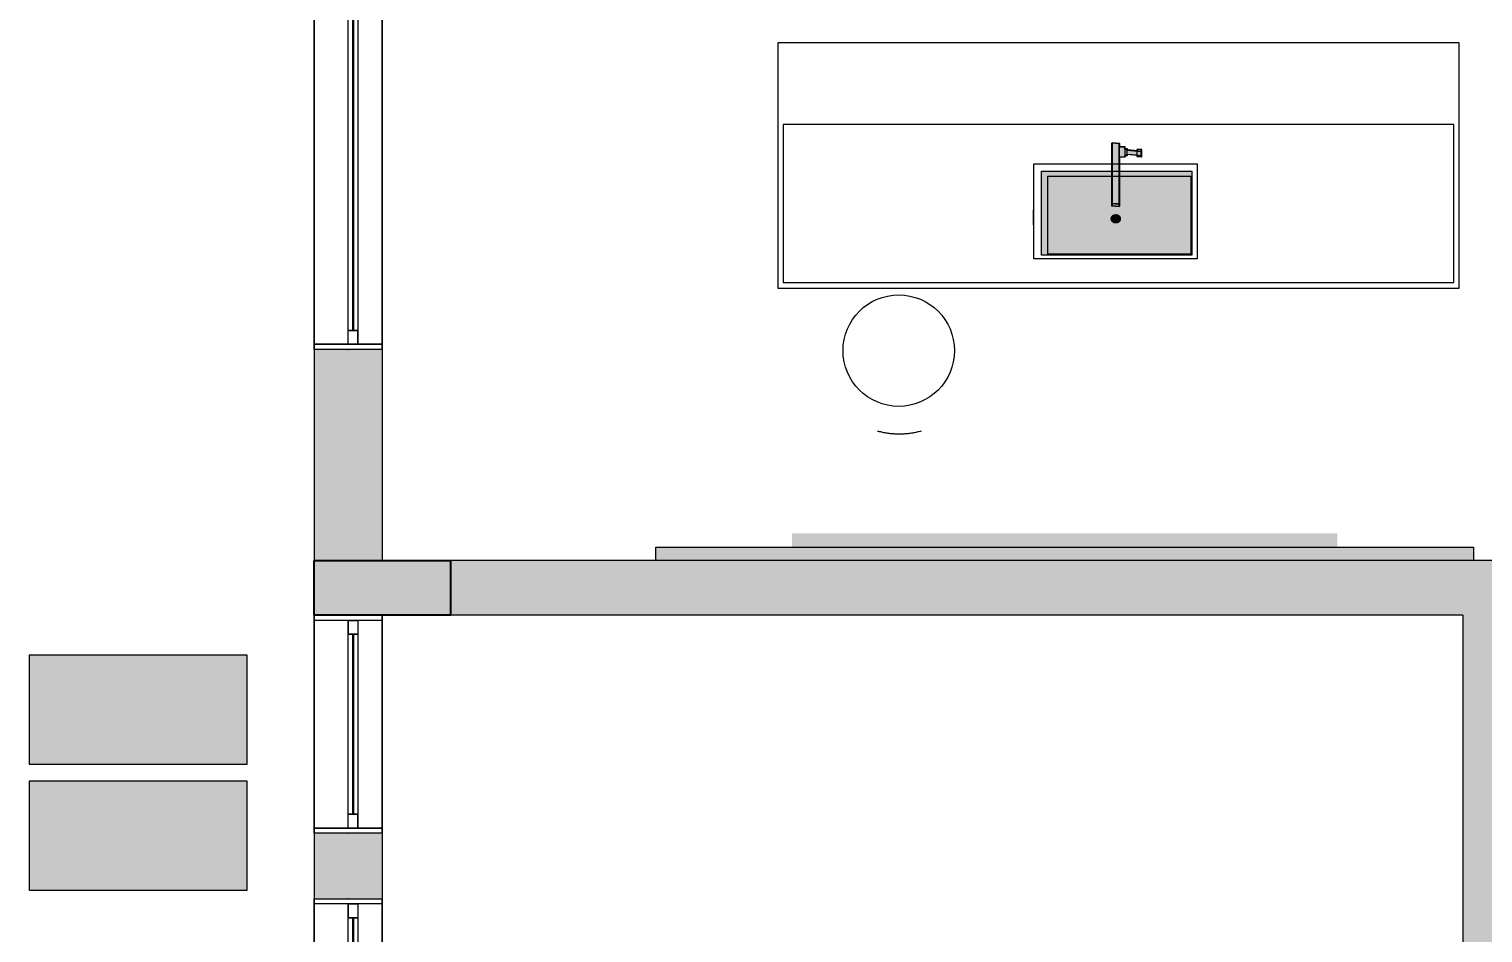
# Model space of a CAD drawing. Header units: metres. Extents: x 512 to 829, y -209 to 245.
# Drawn here: x 724.4 to 729.73, y -82.89 to -79.57 of the extents above; entities that cross this region are included whole.
import ezdxf

# ---------------------------------------------------------------- set-up
doc = ezdxf.new("R2010")
doc.units = ezdxf.units.M
doc.header["$LTSCALE"] = 0.508
doc.set_wipeout_variables(frame=1)
doc.header["$PDSIZE"] = -2
for name, color, linetype, lineweight in [('AMB-NOVOS', 10, 'Continuous', 15), ('COVID-TAPETE SANITIZANTE', 20, 'Continuous', 5), ('Dimension', 7, 'Continuous', 5), ('Dimensões', 7, 'Continuous', 5), ('None', 7, 'Continuous', 5), ('NãoImprimir', 7, 'Continuous', 5), ('Peitoris', 2, 'Continuous', 5), ('Telhado-Princ', 7, 'Continuous', 5)]:
    doc.layers.add(name, color=color, linetype=linetype, lineweight=lineweight)

# ---------------------------------------------------------------- blocks, each defined once
blk = doc.blocks.new('Grupo-1728')
at = {"color": 7, "linetype": 'Continuous', "lineweight": 5}
for points in [[(-1.3, 0.125), (-1.28095, 0.125), (-1.28095, -0.125), (-1.3, -0.125)], [(1.28095, 0.125), (1.3, 0.125), (1.3, -0.125), (1.28095, -0.125)]]:
    blk.add_wipeout(points, dxfattribs=at).dxf.layer = 'None'
at = {"layer": 'None', "color": 7, "linetype": 'Continuous', "lineweight": 5}
for points in [[(-1.3, 0.125), (-1.28095, 0.125), (-1.28095, -0.125), (-1.3, -0.125)], [(1.28095, 0.125), (1.3, 0.125), (1.3, -0.125), (1.28095, -0.125)]]:
    blk.add_lwpolyline(points, close=True, dxfattribs=at)
blk = doc.blocks.new('Grupo-1729')
at = {"layer": 'None', "color": 7}
blk.add_blockref('Grupo-1728', (0, 0), dxfattribs=at)
at = {"layer": 'None', "color": 7, "linetype": 'Continuous', "lineweight": 5}
for p, q in [((-1.3, 0.125), (-1.28095, 0.125)), ((-1.28095, 0.125), (-1.28095, -0.125)), ((1.3, 0.125), (1.28095, 0.125)), ((1.28095, 0.125), (1.28095, -0.125)), ((-1.3, -0.125), (-1.28095, -0.125)), ((1.3, -0.125), (1.28095, -0.125))]:
    blk.add_line(p, q, dxfattribs=at)
blk = doc.blocks.new('Grupo-1730')
at = {"layer": 'None', "color": 7, "linetype": 'Continuous', "lineweight": 5}
for p, q in [((-1.28095, 0.034925), (-1.28095, 0)), ((1.28095, 0.034925), (1.28095, 0))]:
    blk.add_line(p, q, dxfattribs=at)
blk = doc.blocks.new('Grupo-1731')
at = {"color": 7, "linetype": 'Continuous', "lineweight": 5}
for points in [[(-1.28095, 0.034925), (-1.23015, 0.034925), (-1.23015, 0), (-1.28095, 0)], [(1.23015, 0.034925), (1.28095, 0.034925), (1.28095, 0), (1.23015, 0)]]:
    blk.add_wipeout(points, dxfattribs=at).dxf.layer = 'None'
at = {"layer": 'None', "color": 7, "linetype": 'Continuous', "lineweight": 5}
for points in [[(-1.28095, 0.034925), (-1.23015, 0.034925), (-1.23015, 0), (-1.28095, 0)], [(1.23015, 0.034925), (1.28095, 0.034925), (1.28095, 0), (1.23015, 0)]]:
    blk.add_lwpolyline(points, close=True, dxfattribs=at)
blk = doc.blocks.new('Grupo-1732')
at = {"layer": 'None', "color": 7}
blk.add_blockref('Grupo-1730', (0, 0), dxfattribs=at)
at = {"color": 7, "linetype": 'Continuous', "lineweight": 5}
blk.add_wipeout([(-1.23015, 0.034925), (1.23015, 0.034925), (1.23015, 0), (-1.23015, 0)], dxfattribs=at).dxf.layer = 'None'
at = {"layer": 'None', "color": 7, "linetype": 'Continuous', "lineweight": 5}
blk.add_lwpolyline([(-1.23015, 0.034925), (1.23015, 0.034925), (1.23015, 0), (-1.23015, 0)], close=True, dxfattribs=at)
at = {"layer": 'None', "color": 7}
blk.add_blockref('Grupo-1731', (0, 0), dxfattribs=at)
at = {"layer": 'None', "color": 7, "linetype": 'Continuous', "lineweight": 5}
for p, q in [((-1.28095, 0.034925), (-1.23015, 0.034925)), ((-1.28095, 0), (-1.23015, 0)), ((-1.23015, 0.034925), (-1.23015, 0)), ((1.28095, 0.034925), (1.23015, 0.034925)), ((1.23015, 0.034925), (1.23015, 0)), ((1.28095, 0), (1.23015, 0))]:
    blk.add_line(p, q, dxfattribs=at)
blk = doc.blocks.new('Grupo-1733')
at = {"color": 7, "linetype": 'Continuous', "lineweight": 9}
blk.add_wipeout([(-1.2302, 0.0181), (1.2302, 0.0181), (1.2302, 0.0168), (-1.2302, 0.0168)], dxfattribs=at).dxf.layer = 'None'
blk = doc.blocks.new('Grupo-1734')
at = {"layer": 'None', "color": 7}
blk.add_blockref('Grupo-1733', (0, 0), dxfattribs=at)
at = {"layer": 'None', "color": 7, "linetype": 'Continuous', "lineweight": 25}
for p, q in [((-1.2302, 0.0181), (1.2302, 0.0181)), ((-1.2302, 0.0168), (1.2302, 0.0168))]:
    blk.add_line(p, q, dxfattribs=at)
blk = doc.blocks.new('Grupo-1735')
at = {"layer": 'None', "color": 7, "linetype": 'Continuous', "lineweight": 20}
for p, q in [((1.3, 0.125), (-1.3, 0.125)), ((1.3, -0.125), (-1.3, -0.125))]:
    blk.add_line(p, q, dxfattribs=at)
blk = doc.blocks.new('Window (2D)-155')
at = {"color": 7, "linetype": 'Continuous', "lineweight": 5}
blk.add_wipeout([(-1.3, 0.125), (1.3, 0.125), (1.3, -0.125), (-1.3, -0.125)], dxfattribs=at).dxf.layer = 'None'
at = {"layer": 'None', "color": 7}
blk.add_blockref('Grupo-1729', (0, 0), dxfattribs=at)
at = {"layer": 'None', "color": 7, "linetype": 'Continuous', "lineweight": 5}
for p, q in [((-1.3, 0.125), (1.3, 0.125)), ((-1.3, -0.125), (1.3, -0.125))]:
    blk.add_line(p, q, dxfattribs=at)
at = {"layer": 'NãoImprimir', "linetype": 'Continuous'}
for p in [(-1.3, 0), (1.3, 0)]:
    blk.add_point(p, dxfattribs=at)
at = {"layer": 'Peitoris'}
blk.add_blockref('Grupo-1732', (0, 0), dxfattribs=at)
blk.add_blockref('Grupo-1734', (0, 0), dxfattribs=at)
at = {"layer": 'Telhado-Princ'}
blk.add_blockref('Grupo-1735', (0, 0), dxfattribs=at)
blk = doc.blocks.new('Grupo-1744')
at = {"color": 7, "linetype": 'Continuous', "lineweight": 5}
for points in [[(-0.4, 0.125), (-0.38095, 0.125), (-0.38095, -0.125), (-0.4, -0.125)], [(0.38095, 0.125), (0.4, 0.125), (0.4, -0.125), (0.38095, -0.125)]]:
    blk.add_wipeout(points, dxfattribs=at).dxf.layer = 'None'
at = {"layer": 'None', "color": 7, "linetype": 'Continuous', "lineweight": 5}
for points in [[(-0.4, 0.125), (-0.38095, 0.125), (-0.38095, -0.125), (-0.4, -0.125)], [(0.38095, 0.125), (0.4, 0.125), (0.4, -0.125), (0.38095, -0.125)]]:
    blk.add_lwpolyline(points, close=True, dxfattribs=at)
blk = doc.blocks.new('Grupo-1745')
at = {"layer": 'None', "color": 7}
blk.add_blockref('Grupo-1744', (0, 0), dxfattribs=at)
at = {"layer": 'None', "color": 7, "linetype": 'Continuous', "lineweight": 5}
for p, q in [((-0.4, 0.125), (-0.38095, 0.125)), ((-0.38095, 0.125), (-0.38095, -0.125)), ((0.4, 0.125), (0.38095, 0.125)), ((0.38095, 0.125), (0.38095, -0.125)), ((-0.4, -0.125), (-0.38095, -0.125)), ((0.4, -0.125), (0.38095, -0.125))]:
    blk.add_line(p, q, dxfattribs=at)
blk = doc.blocks.new('Grupo-1746')
at = {"layer": 'None', "color": 7, "linetype": 'Continuous', "lineweight": 5}
for p, q in [((-0.38095, 0.034925), (-0.38095, 0)), ((0.38095, 0.034925), (0.38095, 0))]:
    blk.add_line(p, q, dxfattribs=at)
blk = doc.blocks.new('Grupo-1747')
at = {"color": 7, "linetype": 'Continuous', "lineweight": 5}
for points in [[(-0.38095, 0.034925), (-0.33015, 0.034925), (-0.33015, 0), (-0.38095, 0)], [(0.33015, 0.034925), (0.38095, 0.034925), (0.38095, 0), (0.33015, 0)]]:
    blk.add_wipeout(points, dxfattribs=at).dxf.layer = 'None'
at = {"layer": 'None', "color": 7, "linetype": 'Continuous', "lineweight": 5}
for points in [[(-0.38095, 0.034925), (-0.33015, 0.034925), (-0.33015, 0), (-0.38095, 0)], [(0.33015, 0.034925), (0.38095, 0.034925), (0.38095, 0), (0.33015, 0)]]:
    blk.add_lwpolyline(points, close=True, dxfattribs=at)
blk = doc.blocks.new('Grupo-1748')
at = {"layer": 'None', "color": 7}
blk.add_blockref('Grupo-1746', (0, 0), dxfattribs=at)
at = {"color": 7, "linetype": 'Continuous', "lineweight": 5}
blk.add_wipeout([(-0.33015, 0.034925), (0.33015, 0.034925), (0.33015, 0), (-0.33015, 0)], dxfattribs=at).dxf.layer = 'None'
at = {"layer": 'None', "color": 7, "linetype": 'Continuous', "lineweight": 5}
blk.add_lwpolyline([(-0.33015, 0.034925), (0.33015, 0.034925), (0.33015, 0), (-0.33015, 0)], close=True, dxfattribs=at)
at = {"layer": 'None', "color": 7}
blk.add_blockref('Grupo-1747', (0, 0), dxfattribs=at)
at = {"layer": 'None', "color": 7, "linetype": 'Continuous', "lineweight": 5}
for p, q in [((-0.38095, 0.034925), (-0.33015, 0.034925)), ((-0.38095, 0), (-0.33015, 0)), ((-0.33015, 0.034925), (-0.33015, 0)), ((0.38095, 0.034925), (0.33015, 0.034925)), ((0.33015, 0.034925), (0.33015, 0)), ((0.38095, 0), (0.33015, 0))]:
    blk.add_line(p, q, dxfattribs=at)
blk = doc.blocks.new('Grupo-1749')
at = {"color": 7, "linetype": 'Continuous', "lineweight": 9}
blk.add_wipeout([(-0.3301, 0.0181), (0.3301, 0.0181), (0.3301, 0.0168), (-0.3301, 0.0168)], dxfattribs=at).dxf.layer = 'None'
blk = doc.blocks.new('Grupo-1750')
at = {"layer": 'None', "color": 7}
blk.add_blockref('Grupo-1749', (0, 0), dxfattribs=at)
at = {"layer": 'None', "color": 7, "linetype": 'Continuous', "lineweight": 25}
for p, q in [((-0.3301, 0.0181), (0.3301, 0.0181)), ((-0.3301, 0.0168), (0.3301, 0.0168))]:
    blk.add_line(p, q, dxfattribs=at)
blk = doc.blocks.new('Grupo-1751')
at = {"layer": 'None', "color": 7, "linetype": 'Continuous', "lineweight": 20}
for p, q in [((0.4, 0.125), (-0.4, 0.125)), ((0.4, -0.125), (-0.4, -0.125))]:
    blk.add_line(p, q, dxfattribs=at)
blk = doc.blocks.new('Window (2D)-157')
at = {"color": 7, "linetype": 'Continuous', "lineweight": 5}
blk.add_wipeout([(-0.4, 0.125), (0.4, 0.125), (0.4, -0.125), (-0.4, -0.125)], dxfattribs=at).dxf.layer = 'None'
at = {"layer": 'None', "color": 7}
blk.add_blockref('Grupo-1745', (0, 0), dxfattribs=at)
at = {"layer": 'None', "color": 7, "linetype": 'Continuous', "lineweight": 5}
for p, q in [((-0.4, 0.125), (0.4, 0.125)), ((-0.4, -0.125), (0.4, -0.125))]:
    blk.add_line(p, q, dxfattribs=at)
at = {"layer": 'NãoImprimir', "linetype": 'Continuous'}
for p in [(-0.4, 0), (0.4, 0)]:
    blk.add_point(p, dxfattribs=at)
at = {"layer": 'Peitoris'}
blk.add_blockref('Grupo-1748', (0, 0), dxfattribs=at)
blk.add_blockref('Grupo-1750', (0, 0), dxfattribs=at)
at = {"layer": 'Telhado-Princ'}
blk.add_blockref('Grupo-1751', (0, 0), dxfattribs=at)
blk = doc.blocks.new('Grupo-1768')
at = {"color": 7, "linetype": 'Continuous', "lineweight": 5}
for points in [[(-0.4, 0.125), (-0.38095, 0.125), (-0.38095, -0.125), (-0.4, -0.125)], [(0.38095, 0.125), (0.4, 0.125), (0.4, -0.125), (0.38095, -0.125)]]:
    blk.add_wipeout(points, dxfattribs=at).dxf.layer = 'None'
at = {"layer": 'None', "color": 7, "linetype": 'Continuous', "lineweight": 5}
for points in [[(-0.4, 0.125), (-0.38095, 0.125), (-0.38095, -0.125), (-0.4, -0.125)], [(0.38095, 0.125), (0.4, 0.125), (0.4, -0.125), (0.38095, -0.125)]]:
    blk.add_lwpolyline(points, close=True, dxfattribs=at)
blk = doc.blocks.new('Grupo-1769')
at = {"layer": 'None', "color": 7}
blk.add_blockref('Grupo-1768', (0, 0), dxfattribs=at)
at = {"layer": 'None', "color": 7, "linetype": 'Continuous', "lineweight": 5}
for p, q in [((-0.4, 0.125), (-0.38095, 0.125)), ((-0.38095, 0.125), (-0.38095, -0.125)), ((0.4, 0.125), (0.38095, 0.125)), ((0.38095, 0.125), (0.38095, -0.125)), ((-0.4, -0.125), (-0.38095, -0.125)), ((0.4, -0.125), (0.38095, -0.125))]:
    blk.add_line(p, q, dxfattribs=at)
blk = doc.blocks.new('Grupo-1770')
at = {"layer": 'None', "color": 7, "linetype": 'Continuous', "lineweight": 5}
for p, q in [((-0.38095, 0.034925), (-0.38095, 0)), ((0.38095, 0.034925), (0.38095, 0))]:
    blk.add_line(p, q, dxfattribs=at)
blk = doc.blocks.new('Grupo-1771')
at = {"color": 7, "linetype": 'Continuous', "lineweight": 5}
for points in [[(-0.38095, 0.034925), (-0.33015, 0.034925), (-0.33015, 0), (-0.38095, 0)], [(0.33015, 0.034925), (0.38095, 0.034925), (0.38095, 0), (0.33015, 0)]]:
    blk.add_wipeout(points, dxfattribs=at).dxf.layer = 'None'
at = {"layer": 'None', "color": 7, "linetype": 'Continuous', "lineweight": 5}
for points in [[(-0.38095, 0.034925), (-0.33015, 0.034925), (-0.33015, 0), (-0.38095, 0)], [(0.33015, 0.034925), (0.38095, 0.034925), (0.38095, 0), (0.33015, 0)]]:
    blk.add_lwpolyline(points, close=True, dxfattribs=at)
blk = doc.blocks.new('Grupo-1772')
at = {"layer": 'None', "color": 7}
blk.add_blockref('Grupo-1770', (0, 0), dxfattribs=at)
at = {"color": 7, "linetype": 'Continuous', "lineweight": 5}
blk.add_wipeout([(-0.33015, 0.034925), (0.33015, 0.034925), (0.33015, 0), (-0.33015, 0)], dxfattribs=at).dxf.layer = 'None'
at = {"layer": 'None', "color": 7, "linetype": 'Continuous', "lineweight": 5}
blk.add_lwpolyline([(-0.33015, 0.034925), (0.33015, 0.034925), (0.33015, 0), (-0.33015, 0)], close=True, dxfattribs=at)
at = {"layer": 'None', "color": 7}
blk.add_blockref('Grupo-1771', (0, 0), dxfattribs=at)
at = {"layer": 'None', "color": 7, "linetype": 'Continuous', "lineweight": 5}
for p, q in [((-0.38095, 0.034925), (-0.33015, 0.034925)), ((-0.38095, 0), (-0.33015, 0)), ((-0.33015, 0.034925), (-0.33015, 0)), ((0.38095, 0.034925), (0.33015, 0.034925)), ((0.33015, 0.034925), (0.33015, 0)), ((0.38095, 0), (0.33015, 0))]:
    blk.add_line(p, q, dxfattribs=at)
blk = doc.blocks.new('Grupo-1773')
at = {"color": 7, "linetype": 'Continuous', "lineweight": 9}
blk.add_wipeout([(-0.3301, 0.0181), (0.3301, 0.0181), (0.3301, 0.0168), (-0.3301, 0.0168)], dxfattribs=at).dxf.layer = 'None'
blk = doc.blocks.new('Grupo-1774')
at = {"layer": 'None', "color": 7}
blk.add_blockref('Grupo-1773', (0, 0), dxfattribs=at)
at = {"layer": 'None', "color": 7, "linetype": 'Continuous', "lineweight": 25}
for p, q in [((-0.3301, 0.0181), (0.3301, 0.0181)), ((-0.3301, 0.0168), (0.3301, 0.0168))]:
    blk.add_line(p, q, dxfattribs=at)
blk = doc.blocks.new('Grupo-1775')
at = {"layer": 'None', "color": 7, "linetype": 'Continuous', "lineweight": 20}
for p, q in [((0.4, 0.125), (-0.4, 0.125)), ((0.4, -0.125), (-0.4, -0.125))]:
    blk.add_line(p, q, dxfattribs=at)
blk = doc.blocks.new('Window (2D)-160')
at = {"color": 7, "linetype": 'Continuous', "lineweight": 5}
blk.add_wipeout([(-0.4, 0.125), (0.4, 0.125), (0.4, -0.125), (-0.4, -0.125)], dxfattribs=at).dxf.layer = 'None'
at = {"layer": 'None', "color": 7}
blk.add_blockref('Grupo-1769', (0, 0), dxfattribs=at)
at = {"layer": 'None', "color": 7, "linetype": 'Continuous', "lineweight": 5}
for p, q in [((-0.4, 0.125), (0.4, 0.125)), ((-0.4, -0.125), (0.4, -0.125))]:
    blk.add_line(p, q, dxfattribs=at)
at = {"layer": 'NãoImprimir', "linetype": 'Continuous'}
for p in [(-0.4, 0), (0.4, 0)]:
    blk.add_point(p, dxfattribs=at)
at = {"layer": 'Peitoris'}
blk.add_blockref('Grupo-1772', (0, 0), dxfattribs=at)
blk.add_blockref('Grupo-1774', (0, 0), dxfattribs=at)
at = {"layer": 'Telhado-Princ'}
blk.add_blockref('Grupo-1775', (0, 0), dxfattribs=at)
blk = doc.blocks.new('Grupo-1888')
at = {"layer": 'None', "linetype": 'Continuous', "lineweight": 0}
blk.add_hatch(color=255, dxfattribs=at).paths.add_polyline_path([(7.0663, 17.4973), (7.5663, 17.4973), (7.5663, 17.2973), (7.0663, 17.2973)])
at = {"layer": 'None', "color": 7, "linetype": 'Continuous', "lineweight": 25}
blk.add_lwpolyline([(7.0663, 17.4973), (7.5663, 17.4973), (7.5663, 17.2973), (7.0663, 17.2973)], close=True, dxfattribs=at)
blk = doc.blocks.new('A$C69c9503b')
at = {"layer": 'Dimensões', "lineweight": 0, "true_color": 0xcd6928}
h = blk.add_hatch(color=32, dxfattribs=at)
h.dxf.hatch_style = 1
h.paths.add_polyline_path([(0, 0), (0.4, 0), (0.4, 0.8), (0, 0.8)])
h = blk.add_hatch(color=32, dxfattribs=at)
h.dxf.hatch_style = 1
h.paths.add_polyline_path([(0.4622, 0), (0.8622, 0), (0.8622, 0.8), (0.4622, 0.8)])
at = {"layer": 'Dimensões', "color": 1, "lineweight": 0}
for points in [[(0, 0), (0.4, 0), (0.4, 0.8), (0, 0.8)], [(0.4622, 0), (0.8622, 0), (0.8622, 0.8), (0.4622, 0.8)]]:
    blk.add_lwpolyline(points, close=True, dxfattribs=at)

msp = doc.modelspace()

# ---------------------------------------------------------------- hatches: boundary and pattern name
at = {"layer": 'None', "linetype": 'Continuous', "lineweight": 0}
for color, points in [(254, [(728.3991, -80.0426), (728.4194, -80.0444), (728.4194, -80.0381), (728.4273, -80.0388), (728.4273, -80.0337), (728.4644, -80.0368), (728.4644, -80.042), (728.4803, -80.0434), (728.4803, -80.0169), (728.4644, -80.0155), (728.4644, -80.0214), (728.4273, -80.0182), (728.4273, -80.015), (728.4193, -80.0143), (728.4193, -80.0075), (728.3991, -80.0057), (728.3992, -79.9948), (728.3713, -79.9923), (728.3713, -80.2227), (728.3992, -80.2252)]), (254, [(728.3992, -80.2252), (728.3992, -79.9948), (728.3713, -79.9923), (728.3713, -80.2227)]), (49, [(728.4011, -80.0416), (728.4213, -80.0434), (728.4213, -80.0372), (728.4293, -80.0379), (728.4292, -80.0328), (728.4663, -80.0359), (728.4663, -80.041), (728.4822, -80.0424), (728.4822, -80.0159), (728.4663, -80.0145), (728.4663, -80.0205), (728.4292, -80.0172), (728.4292, -80.0141), (728.4213, -80.0133), (728.4212, -80.0065), (728.401, -80.0047), (728.4011, -79.9939), (728.3733, -79.9914), (728.3732, -80.2217), (728.4011, -80.2242)]), (49, [(728.3991, -80.0057), (728.3991, -80.0426), (728.3999, -80.0426), (728.3999, -80.0058)]), (8, [(728.6657, -80.4035), (728.1146, -80.4035), (728.1146, -80.0952), (728.6657, -80.0952)]), (8, [(728.3671, -80.2703), (728.3671, -80.2704), (728.3671, -80.2706), (728.3671, -80.2707), (728.3671, -80.2709), (728.3671, -80.271), (728.3671, -80.2712), (728.3671, -80.2713), (728.3671, -80.2714), (728.3671, -80.2716), (728.3671, -80.2717), (728.3672, -80.2719), (728.3672, -80.272), (728.3672, -80.2721), (728.3672, -80.2723), (728.3672, -80.2724), (728.3672, -80.2726), (728.3673, -80.2727), (728.3673, -80.2728), (728.3673, -80.273), (728.3673, -80.2731), (728.3674, -80.2732), (728.3674, -80.2734), (728.3674, -80.2735), (728.3674, -80.2737), (728.3675, -80.2738), (728.3675, -80.2739), (728.3675, -80.2741), (728.3676, -80.2742), (728.3676, -80.2743), (728.3677, -80.2745), (728.3677, -80.2746), (728.3677, -80.2747), (728.3678, -80.2749), (728.3678, -80.275), (728.3679, -80.2751), (728.3679, -80.2753), (728.368, -80.2754), (728.368, -80.2755), (728.3681, -80.2757), (728.3681, -80.2758), (728.3682, -80.2759), (728.3682, -80.2761), (728.3683, -80.2762), (728.3683, -80.2763), (728.3684, -80.2765), (728.3684, -80.2766), (728.3685, -80.2767), (728.3686, -80.2768), (728.3686, -80.277), (728.3687, -80.2771), (728.3687, -80.2772), (728.3688, -80.2774), (728.3689, -80.2775), (728.3689, -80.2776), (728.369, -80.2777), (728.3691, -80.2779), (728.3692, -80.278), (728.3692, -80.2781), (728.3693, -80.2782), (728.3694, -80.2784), (728.3695, -80.2785), (728.3695, -80.2786), (728.3696, -80.2787), (728.3697, -80.2789), (728.3698, -80.279), (728.3699, -80.2791), (728.37, -80.2792), (728.37, -80.2794), (728.3701, -80.2795), (728.3702, -80.2796), (728.3703, -80.2797), (728.3704, -80.2798), (728.3705, -80.28), (728.3706, -80.2801), (728.3707, -80.2802), (728.3708, -80.2803), (728.3709, -80.2804), (728.371, -80.2805), (728.371, -80.2806), (728.3711, -80.2808), (728.3712, -80.2809), (728.3713, -80.281), (728.3714, -80.2811), (728.3715, -80.2812), (728.3716, -80.2813), (728.3717, -80.2814), (728.3719, -80.2815), (728.372, -80.2816), (728.3721, -80.2817), (728.3722, -80.2818), (728.3723, -80.2819), (728.3724, -80.282), (728.3725, -80.2821), (728.3726, -80.2822), (728.3727, -80.2823), (728.3728, -80.2824), (728.3729, -80.2825), (728.3731, -80.2826), (728.3732, -80.2827), (728.3733, -80.2828), (728.3734, -80.2829), (728.3735, -80.283), (728.3736, -80.2831), (728.3738, -80.2832), (728.3739, -80.2833), (728.374, -80.2834), (728.3741, -80.2835), (728.3742, -80.2835), (728.3744, -80.2836), (728.3745, -80.2837), (728.3746, -80.2838), (728.3747, -80.2839), (728.3749, -80.284), (728.375, -80.2841), (728.3751, -80.2841), (728.3753, -80.2842), (728.3754, -80.2843), (728.3755, -80.2844), (728.3757, -80.2845), (728.3758, -80.2845), (728.3759, -80.2846), (728.3761, -80.2847), (728.3762, -80.2848), (728.3763, -80.2848), (728.3765, -80.2849), (728.3766, -80.285), (728.3768, -80.2851), (728.3769, -80.2851), (728.377, -80.2852), (728.3772, -80.2853), (728.3773, -80.2854), (728.3775, -80.2854), (728.3776, -80.2855), (728.3778, -80.2856), (728.3779, -80.2856), (728.3781, -80.2857), (728.3782, -80.2857), (728.3784, -80.2858), (728.3785, -80.2859), (728.3786, -80.2859), (728.3788, -80.286), (728.3789, -80.286), (728.3791, -80.2861), (728.3792, -80.2861), (728.3794, -80.2862), (728.3795, -80.2863), (728.3797, -80.2863), (728.3798, -80.2864), (728.38, -80.2864), (728.3801, -80.2864), (728.3803, -80.2865), (728.3804, -80.2865), (728.3806, -80.2866), (728.3807, -80.2866), (728.3809, -80.2867), (728.381, -80.2867), (728.3812, -80.2868), (728.3813, -80.2868), (728.3815, -80.2868), (728.3816, -80.2869), (728.3818, -80.2869), (728.382, -80.2869), (728.3821, -80.287), (728.3823, -80.287), (728.3824, -80.287), (728.3826, -80.2871), (728.3827, -80.2871), (728.3829, -80.2871), (728.383, -80.2871), (728.3832, -80.2872), (728.3834, -80.2872), (728.3835, -80.2872), (728.3837, -80.2872), (728.3838, -80.2873), (728.384, -80.2873), (728.3842, -80.2873), (728.3843, -80.2873), (728.3845, -80.2873), (728.3846, -80.2873), (728.3848, -80.2874), (728.385, -80.2874), (728.3851, -80.2874), (728.3853, -80.2874), (728.3854, -80.2874), (728.3856, -80.2874), (728.3858, -80.2874), (728.3859, -80.2874), (728.3861, -80.2874), (728.3862, -80.2874), (728.3864, -80.2874), (728.3866, -80.2874), (728.3867, -80.2874), (728.3869, -80.2874), (728.3871, -80.2874), (728.3872, -80.2874), (728.3874, -80.2874), (728.3876, -80.2874), (728.3877, -80.2874), (728.3879, -80.2874), (728.388, -80.2874), (728.3882, -80.2874), (728.3884, -80.2874), (728.3885, -80.2874), (728.3887, -80.2874), (728.3889, -80.2873), (728.389, -80.2873), (728.3892, -80.2873), (728.3893, -80.2873), (728.3895, -80.2873), (728.3897, -80.2873), (728.3898, -80.2872), (728.39, -80.2872), (728.3901, -80.2872), (728.3903, -80.2872), (728.3904, -80.2871), (728.3906, -80.2871), (728.3908, -80.2871), (728.3909, -80.2871), (728.3911, -80.287), (728.3912, -80.287), (728.3914, -80.287), (728.3915, -80.2869), (728.3917, -80.2869), (728.3918, -80.2869), (728.392, -80.2868), (728.3921, -80.2868), (728.3923, -80.2868), (728.3924, -80.2867), (728.3926, -80.2867), (728.3928, -80.2866), (728.3929, -80.2866), (728.3931, -80.2865), (728.3932, -80.2865), (728.3934, -80.2864), (728.3935, -80.2864), (728.3937, -80.2864), (728.3938, -80.2863), (728.394, -80.2863), (728.3941, -80.2862), (728.3942, -80.2861), (728.3944, -80.2861), (728.3945, -80.286), (728.3947, -80.286), (728.3948, -80.2859), (728.395, -80.2859), (728.3951, -80.2858), (728.3953, -80.2857), (728.3954, -80.2857), (728.3956, -80.2856), (728.3957, -80.2856), (728.3959, -80.2855), (728.396, -80.2854), (728.3961, -80.2854), (728.3963, -80.2853), (728.3964, -80.2852), (728.3966, -80.2851), (728.3967, -80.2851), (728.3969, -80.285), (728.397, -80.2849), (728.3971, -80.2848), (728.3973, -80.2848), (728.3974, -80.2847), (728.3976, -80.2846), (728.3977, -80.2845), (728.3978, -80.2845), (728.398, -80.2844), (728.3981, -80.2843), (728.3982, -80.2842), (728.3984, -80.2841), (728.3985, -80.2841), (728.3986, -80.284), (728.3987, -80.2839), (728.3989, -80.2838), (728.399, -80.2837), (728.3991, -80.2836), (728.3992, -80.2835), (728.3994, -80.2835), (728.3995, -80.2834), (728.3996, -80.2833), (728.3997, -80.2832), (728.3998, -80.2831), (728.4, -80.283), (728.4001, -80.2829), (728.4002, -80.2828), (728.4003, -80.2827), (728.4004, -80.2826), (728.4005, -80.2825), (728.4007, -80.2824), (728.4008, -80.2823), (728.4009, -80.2822), (728.401, -80.2821), (728.4011, -80.282), (728.4012, -80.2819), (728.4013, -80.2818), (728.4014, -80.2817), (728.4015, -80.2816), (728.4016, -80.2815), (728.4017, -80.2814), (728.4018, -80.2813), (728.4019, -80.2812), (728.402, -80.2811), (728.4021, -80.281), (728.4022, -80.2809), (728.4023, -80.2808), (728.4024, -80.2806), (728.4025, -80.2805), (728.4026, -80.2804), (728.4027, -80.2803), (728.4028, -80.2802), (728.4029, -80.2801), (728.403, -80.28), (728.4031, -80.2798), (728.4032, -80.2797), (728.4033, -80.2796), (728.4034, -80.2795), (728.4034, -80.2794), (728.4035, -80.2792), (728.4036, -80.2791), (728.4037, -80.279), (728.4038, -80.2789), (728.4039, -80.2787), (728.4039, -80.2786), (728.404, -80.2785), (728.4041, -80.2784), (728.4042, -80.2782), (728.4042, -80.2781), (728.4043, -80.278), (728.4044, -80.2779), (728.4045, -80.2777), (728.4045, -80.2776), (728.4046, -80.2775), (728.4047, -80.2774), (728.4047, -80.2772), (728.4048, -80.2771), (728.4049, -80.277), (728.4049, -80.2768), (728.405, -80.2767), (728.405, -80.2766), (728.4051, -80.2765), (728.4052, -80.2763), (728.4052, -80.2762), (728.4053, -80.2761), (728.4053, -80.2759), (728.4054, -80.2758), (728.4054, -80.2757), (728.4055, -80.2755), (728.4055, -80.2754), (728.4056, -80.2753), (728.4056, -80.2751), (728.4057, -80.275), (728.4057, -80.2749), (728.4058, -80.2747), (728.4058, -80.2746), (728.4058, -80.2745), (728.4059, -80.2743), (728.4059, -80.2742), (728.4059, -80.2741), (728.406, -80.2739), (728.406, -80.2738), (728.406, -80.2737), (728.4061, -80.2735), (728.4061, -80.2734), (728.4061, -80.2732), (728.4062, -80.2731), (728.4062, -80.273), (728.4062, -80.2728), (728.4062, -80.2727), (728.4062, -80.2726), (728.4063, -80.2724), (728.4063, -80.2723), (728.4063, -80.2721), (728.4063, -80.272), (728.4063, -80.2719), (728.4063, -80.2717), (728.4064, -80.2716), (728.4064, -80.2714), (728.4064, -80.2713), (728.4064, -80.2712), (728.4064, -80.271), (728.4064, -80.2709), (728.4064, -80.2707), (728.4064, -80.2706), (728.4064, -80.2704), (728.4064, -80.2703), (728.4064, -80.2702), (728.4064, -80.27), (728.4064, -80.2699), (728.4064, -80.2697), (728.4064, -80.2696), (728.4064, -80.2694), (728.4064, -80.2693), (728.4064, -80.2692), (728.4064, -80.269), (728.4063, -80.2689), (728.4063, -80.2687), (728.4063, -80.2686), (728.4063, -80.2685), (728.4063, -80.2683), (728.4063, -80.2682), (728.4062, -80.268), (728.4062, -80.2679), (728.4062, -80.2678), (728.4062, -80.2676), (728.4062, -80.2675), (728.4061, -80.2673), (728.4061, -80.2672), (728.4061, -80.2671), (728.406, -80.2669), (728.406, -80.2668), (728.406, -80.2667), (728.4059, -80.2665), (728.4059, -80.2664), (728.4059, -80.2663), (728.4058, -80.2661), (728.4058, -80.266), (728.4058, -80.2659), (728.4057, -80.2657), (728.4057, -80.2656), (728.4056, -80.2655), (728.4056, -80.2653), (728.4055, -80.2652), (728.4055, -80.2651), (728.4054, -80.2649), (728.4054, -80.2648), (728.4053, -80.2647), (728.4053, -80.2645), (728.4052, -80.2644), (728.4052, -80.2643), (728.4051, -80.2641), (728.405, -80.264), (728.405, -80.2639), (728.4049, -80.2638), (728.4049, -80.2636), (728.4048, -80.2635), (728.4047, -80.2634), (728.4047, -80.2632), (728.4046, -80.2631), (728.4045, -80.263), (728.4045, -80.2629), (728.4044, -80.2627), (728.4043, -80.2626), (728.4042, -80.2625), (728.4042, -80.2623), (728.4041, -80.2622), (728.404, -80.2621), (728.4039, -80.262), (728.4039, -80.2618), (728.4038, -80.2617), (728.4037, -80.2616), (728.4036, -80.2615), (728.4035, -80.2614), (728.4034, -80.2612), (728.4034, -80.2611), (728.4033, -80.261), (728.4032, -80.2609), (728.4031, -80.2608), (728.403, -80.2606), (728.4029, -80.2605), (728.4028, -80.2604), (728.4027, -80.2603), (728.4026, -80.2602), (728.4025, -80.2601), (728.4024, -80.26), (728.4023, -80.2598), (728.4022, -80.2597), (728.4021, -80.2596), (728.402, -80.2595), (728.4019, -80.2594), (728.4018, -80.2593), (728.4017, -80.2592), (728.4016, -80.2591), (728.4015, -80.259), (728.4014, -80.2589), (728.4013, -80.2588), (728.4012, -80.2587), (728.4011, -80.2586), (728.401, -80.2585), (728.4009, -80.2584), (728.4008, -80.2583), (728.4007, -80.2582), (728.4005, -80.2581), (728.4004, -80.258), (728.4003, -80.2579), (728.4002, -80.2578), (728.4001, -80.2577), (728.4, -80.2576), (728.3998, -80.2575), (728.3997, -80.2574), (728.3996, -80.2573), (728.3995, -80.2572), (728.3994, -80.2571), (728.3992, -80.257), (728.3991, -80.257), (728.399, -80.2569), (728.3989, -80.2568), (728.3987, -80.2567), (728.3986, -80.2566), (728.3985, -80.2565), (728.3984, -80.2565), (728.3982, -80.2564), (728.3981, -80.2563), (728.398, -80.2562), (728.3978, -80.2561), (728.3977, -80.256), (728.3976, -80.256), (728.3974, -80.2559), (728.3973, -80.2558), (728.3971, -80.2557), (728.397, -80.2557), (728.3969, -80.2556), (728.3967, -80.2555), (728.3966, -80.2554), (728.3964, -80.2554), (728.3963, -80.2553), (728.3961, -80.2552), (728.396, -80.2552), (728.3959, -80.2551), (728.3957, -80.255), (728.3956, -80.255), (728.3954, -80.2549), (728.3953, -80.2548), (728.3951, -80.2548), (728.395, -80.2547), (728.3948, -80.2547), (728.3947, -80.2546), (728.3945, -80.2546), (728.3944, -80.2545), (728.3942, -80.2544), (728.3941, -80.2544), (728.394, -80.2543), (728.3938, -80.2543), (728.3937, -80.2542), (728.3935, -80.2542), (728.3934, -80.2541), (728.3932, -80.2541), (728.3931, -80.254), (728.3929, -80.254), (728.3928, -80.254), (728.3926, -80.2539), (728.3924, -80.2539), (728.3923, -80.2538), (728.3921, -80.2538), (728.392, -80.2538), (728.3918, -80.2537), (728.3917, -80.2537), (728.3915, -80.2537), (728.3914, -80.2536), (728.3912, -80.2536), (728.3911, -80.2536), (728.3909, -80.2535), (728.3908, -80.2535), (728.3906, -80.2535), (728.3904, -80.2534), (728.3903, -80.2534), (728.3901, -80.2534), (728.39, -80.2534), (728.3898, -80.2534), (728.3897, -80.2533), (728.3895, -80.2533), (728.3893, -80.2533), (728.3892, -80.2533), (728.389, -80.2533), (728.3889, -80.2532), (728.3887, -80.2532), (728.3885, -80.2532), (728.3884, -80.2532), (728.3882, -80.2532), (728.388, -80.2532), (728.3879, -80.2532), (728.3877, -80.2532), (728.3876, -80.2532), (728.3874, -80.2532), (728.3872, -80.2532), (728.3871, -80.2532), (728.3869, -80.2532), (728.3867, -80.2532), (728.3866, -80.2532), (728.3864, -80.2532), (728.3862, -80.2532), (728.3861, -80.2532), (728.3859, -80.2532), (728.3858, -80.2532), (728.3856, -80.2532), (728.3854, -80.2532), (728.3853, -80.2532), (728.3851, -80.2532), (728.385, -80.2532), (728.3848, -80.2532), (728.3846, -80.2532), (728.3845, -80.2533), (728.3843, -80.2533), (728.3842, -80.2533), (728.384, -80.2533), (728.3838, -80.2533), (728.3837, -80.2534), (728.3835, -80.2534), (728.3834, -80.2534), (728.3832, -80.2534), (728.383, -80.2534), (728.3829, -80.2535), (728.3827, -80.2535), (728.3826, -80.2535), (728.3824, -80.2536), (728.3823, -80.2536), (728.3821, -80.2536), (728.382, -80.2537), (728.3818, -80.2537), (728.3816, -80.2537), (728.3815, -80.2538), (728.3813, -80.2538), (728.3812, -80.2538), (728.381, -80.2539), (728.3809, -80.2539), (728.3807, -80.254), (728.3806, -80.254), (728.3804, -80.254), (728.3803, -80.2541), (728.3801, -80.2541), (728.38, -80.2542), (728.3798, -80.2542), (728.3797, -80.2543), (728.3795, -80.2543), (728.3794, -80.2544), (728.3792, -80.2544), (728.3791, -80.2545), (728.3789, -80.2546), (728.3788, -80.2546), (728.3786, -80.2547), (728.3785, -80.2547), (728.3784, -80.2548), (728.3782, -80.2548), (728.3781, -80.2549), (728.3779, -80.255), (728.3778, -80.255), (728.3776, -80.2551), (728.3775, -80.2552), (728.3773, -80.2552), (728.3772, -80.2553), (728.377, -80.2554), (728.3769, -80.2554), (728.3768, -80.2555), (728.3766, -80.2556), (728.3765, -80.2557), (728.3763, -80.2557), (728.3762, -80.2558), (728.3761, -80.2559), (728.3759, -80.256), (728.3758, -80.256), (728.3757, -80.2561), (728.3755, -80.2562), (728.3754, -80.2563), (728.3753, -80.2564), (728.3751, -80.2565), (728.375, -80.2565), (728.3749, -80.2566), (728.3747, -80.2567), (728.3746, -80.2568), (728.3745, -80.2569), (728.3744, -80.257), (728.3742, -80.257), (728.3741, -80.2571), (728.374, -80.2572), (728.3739, -80.2573), (728.3738, -80.2574), (728.3736, -80.2575), (728.3735, -80.2576), (728.3734, -80.2577), (728.3733, -80.2578), (728.3732, -80.2579), (728.3731, -80.258), (728.3729, -80.2581), (728.3728, -80.2582), (728.3727, -80.2583), (728.3726, -80.2584), (728.3725, -80.2585), (728.3724, -80.2586), (728.3723, -80.2587), (728.3722, -80.2588), (728.3721, -80.2589), (728.372, -80.259), (728.3719, -80.2591), (728.3717, -80.2592), (728.3716, -80.2593), (728.3715, -80.2594), (728.3714, -80.2595), (728.3713, -80.2596), (728.3712, -80.2597), (728.3711, -80.2598), (728.371, -80.26), (728.371, -80.2601), (728.3709, -80.2602), (728.3708, -80.2603), (728.3707, -80.2604), (728.3706, -80.2605), (728.3705, -80.2606), (728.3704, -80.2608), (728.3703, -80.2609), (728.3702, -80.261), (728.3701, -80.2611), (728.37, -80.2612), (728.37, -80.2614), (728.3699, -80.2615), (728.3698, -80.2616), (728.3697, -80.2617), (728.3696, -80.2618), (728.3695, -80.262), (728.3695, -80.2621), (728.3694, -80.2622), (728.3693, -80.2623), (728.3692, -80.2625), (728.3692, -80.2626), (728.3691, -80.2627), (728.369, -80.2629), (728.3689, -80.263), (728.3689, -80.2631), (728.3688, -80.2632), (728.3687, -80.2634), (728.3687, -80.2635), (728.3686, -80.2636), (728.3686, -80.2638), (728.3685, -80.2639), (728.3684, -80.264), (728.3684, -80.2641), (728.3683, -80.2643), (728.3683, -80.2644), (728.3682, -80.2645), (728.3682, -80.2647), (728.3681, -80.2648), (728.3681, -80.2649), (728.368, -80.2651), (728.368, -80.2652), (728.3679, -80.2653), (728.3679, -80.2655), (728.3678, -80.2656), (728.3678, -80.2657), (728.3677, -80.2659), (728.3677, -80.266), (728.3677, -80.2661), (728.3676, -80.2663), (728.3676, -80.2664), (728.3675, -80.2665), (728.3675, -80.2667), (728.3675, -80.2668), (728.3674, -80.2669), (728.3674, -80.2671), (728.3674, -80.2672), (728.3674, -80.2673), (728.3673, -80.2675), (728.3673, -80.2676), (728.3673, -80.2678), (728.3673, -80.2679), (728.3672, -80.268), (728.3672, -80.2682), (728.3672, -80.2683), (728.3672, -80.2685), (728.3672, -80.2686), (728.3672, -80.2687), (728.3671, -80.2689), (728.3671, -80.269), (728.3671, -80.2692), (728.3671, -80.2693), (728.3671, -80.2694), (728.3671, -80.2696), (728.3671, -80.2697), (728.3671, -80.2699), (728.3671, -80.27), (728.3671, -80.2702)]), (254, [(726.6991, -81.5243), (726.6991, -81.4743), (729.6991, -81.4743), (729.6991, -81.5243)])]:
    msp.add_hatch(color=color, dxfattribs=at).paths.add_polyline_path(points)

# ---------------------------------------------------------------- linework, layer by layer
at = {"layer": 'Dimension', "color": 7, "linetype": 'Continuous', "lineweight": 5}
for p, q in [((729.6466, -79.6243), (727.1466, -79.6243)), ((727.1466, -79.6243), (727.1466, -80.5243)), ((729.6466, -80.5243), (729.6466, -79.6243)), ((729.6266, -79.9243), (727.1666, -79.9243)), ((727.1666, -79.9243), (727.1666, -80.5043)), ((729.6266, -80.5043), (729.6266, -79.9243)), ((727.1466, -80.5243), (729.6466, -80.5243)), ((727.1666, -80.5043), (729.6266, -80.5043)), ((727.1666, -80.5043), (727.1666, -80.5043))]:
    msp.add_line(p, q, dxfattribs=at)
at = {"layer": 'None', "color": 7, "linetype": 'Continuous', "lineweight": 5}
for p, q in [((728.3992, -79.9948), (728.3713, -79.9923)), ((728.3713, -79.9923), (728.3713, -80.2227)), ((728.3992, -79.9948), (728.3713, -79.9923)), ((728.3713, -79.9923), (728.3713, -80.2227)), ((728.3733, -79.9914), (728.3732, -80.2217)), ((728.4011, -79.9939), (728.3733, -79.9914)), ((728.3991, -80.0057), (728.3992, -79.9948)), ((728.4193, -80.0075), (728.3991, -80.0057)), ((728.3991, -80.0057), (728.4193, -80.0075)), ((728.3992, -80.2252), (728.3992, -79.9948)), ((728.401, -80.0047), (728.4011, -79.9939)), ((728.4212, -80.0065), (728.401, -80.0047)), ((728.4193, -80.0143), (728.4193, -80.0075)), ((728.4193, -80.0075), (728.4194, -80.0444)), ((728.4213, -80.0133), (728.4212, -80.0065)), ((728.4292, -80.0141), (728.4213, -80.0133)), ((728.3991, -80.0426), (728.4194, -80.0444)), ((728.3992, -80.2252), (728.3991, -80.0426)), ((728.3991, -80.0426), (728.4194, -80.0444)), ((728.4011, -80.0416), (728.4213, -80.0434)), ((728.4011, -80.2242), (728.4011, -80.0416)), ((728.4273, -80.015), (728.4193, -80.0143)), ((728.4193, -80.0143), (728.4273, -80.015)), ((728.4194, -80.0444), (728.4194, -80.0381)), ((728.4194, -80.0381), (728.4273, -80.0388)), ((728.4194, -80.0381), (728.4273, -80.0388)), ((728.4213, -80.0434), (728.4213, -80.0372)), ((728.4213, -80.0372), (728.4293, -80.0379)), ((728.4271, -80.0181), (728.4801, -80.0228)), ((728.4273, -80.0182), (728.4273, -80.015)), ((728.4273, -80.015), (728.4273, -80.0388)), ((728.4644, -80.0214), (728.4273, -80.0182)), ((728.4273, -80.0335), (728.4803, -80.0382)), ((728.4273, -80.0388), (728.4273, -80.0337)), ((728.4273, -80.0337), (728.4644, -80.0368)), ((728.4273, -80.0337), (728.4636, -80.0367)), ((728.4292, -80.0172), (728.4292, -80.0141)), ((728.4663, -80.0205), (728.4292, -80.0172)), ((728.4293, -80.0379), (728.4292, -80.0328)), ((728.4292, -80.0328), (728.4663, -80.0359)), ((728.4632, -80.0418), (728.4632, -80.0421)), ((728.4803, -80.0169), (728.4644, -80.0155)), ((728.4644, -80.0155), (728.4644, -80.0214)), ((728.4644, -80.0155), (728.4644, -80.0422)), ((728.4644, -80.0155), (728.4806, -80.0169)), ((728.4644, -80.0368), (728.4644, -80.042)), ((728.4644, -80.042), (728.4803, -80.0434)), ((728.4644, -80.042), (728.4803, -80.0434)), ((728.4653, -80.0157), (728.4806, -80.0169)), ((728.4822, -80.0159), (728.4663, -80.0145)), ((728.4663, -80.0145), (728.4663, -80.0205)), ((728.4663, -80.0359), (728.4663, -80.041)), ((728.4663, -80.041), (728.4822, -80.0424)), ((728.4803, -80.0434), (728.4803, -80.0169)), ((728.4803, -80.0169), (728.4803, -80.0434)), ((728.4822, -80.0424), (728.4822, -80.0159)), ((728.086, -80.4173), (728.086, -80.0692)), ((728.086, -80.0692), (728.685, -80.0692)), ((728.1146, -80.4035), (728.1146, -80.0952)), ((728.1146, -80.0952), (728.6657, -80.0952)), ((728.137, -80.4003), (728.137, -80.1144)), ((728.137, -80.1144), (728.6619, -80.1144)), ((728.6619, -80.1144), (728.6619, -80.4003)), ((728.6657, -80.0952), (728.6657, -80.4035)), ((728.685, -80.0692), (728.685, -80.4173)), ((728.3713, -80.2136), (728.3992, -80.2161)), ((728.3713, -80.2227), (728.3992, -80.2252)), ((728.3713, -80.2227), (728.3992, -80.2252)), ((728.3723, -80.2124), (728.3983, -80.2147)), ((728.3732, -80.2217), (728.4011, -80.2242)), ((728.085, -80.2922), (728.085, -80.2372)), ((728.685, -80.4173), (728.086, -80.4173)), ((728.6657, -80.4035), (728.1146, -80.4035)), ((728.6619, -80.4003), (728.137, -80.4003)), ((726.6991, -81.5243), (726.6991, -81.4743)), ((726.6991, -81.4743), (729.6991, -81.4743)), ((729.6991, -81.4743), (729.6991, -81.5243)), ((729.6991, -81.5243), (726.6991, -81.5243))]:
    msp.add_line(p, q, dxfattribs=at)
at = {"layer": 'None', "color": 250, "linetype": 'Continuous', "lineweight": 5}
for p, q in [((728.3991, -80.0057), (728.3991, -80.0426)), ((728.3999, -80.0058), (728.3991, -80.0057)), ((728.3999, -80.0426), (728.3999, -80.0058)), ((728.3991, -80.0426), (728.3999, -80.0426))]:
    msp.add_line(p, q, dxfattribs=at)
at = {"layer": 'None', "color": 7, "linetype": 'Continuous', "lineweight": 18}
for p, q in [((725.4455, -80.7493), (725.4455, -81.7243)), ((725.6955, -80.7493), (725.6955, -81.5243)), ((729.9855, -81.5243), (725.6455, -81.5243)), ((729.6595, -81.7243), (725.6455, -81.7243)), ((729.6595, -81.7243), (729.6595, -87.7992)), ((725.4455, -82.5243), (725.4455, -82.7643)), ((725.6955, -82.5243), (725.6955, -82.7643))]:
    msp.add_line(p, q, dxfattribs=at)
at = {"layer": 'None', "color": 7, "linetype": 'Continuous', "lineweight": 9}
for p, q in [((727.5163, -81.0502), (727.5124, -81.0491)), ((727.5202, -81.0512), (727.5163, -81.0502)), ((727.5242, -81.0522), (727.5202, -81.0512)), ((727.5281, -81.0531), (727.5242, -81.0522)), ((727.5321, -81.054), (727.5281, -81.0531)), ((727.536, -81.0548), (727.5321, -81.054)), ((727.54, -81.0556), (727.536, -81.0548)), ((727.544, -81.0563), (727.54, -81.0556)), ((727.548, -81.0569), (727.544, -81.0563)), ((727.552, -81.0575), (727.548, -81.0569)), ((727.556, -81.0581), (727.552, -81.0575)), ((727.56, -81.0585), (727.556, -81.0581)), ((727.564, -81.059), (727.56, -81.0585)), ((727.5681, -81.0593), (727.564, -81.059)), ((727.5721, -81.0596), (727.5681, -81.0593)), ((727.5762, -81.0599), (727.5721, -81.0596)), ((727.5802, -81.0601), (727.5762, -81.0599)), ((727.5842, -81.0602), (727.5802, -81.0601)), ((727.5883, -81.0603), (727.5842, -81.0602)), ((727.5923, -81.0604), (727.5883, -81.0603)), ((727.5964, -81.0603), (727.5923, -81.0604)), ((727.6004, -81.0602), (727.5964, -81.0603)), ((727.6045, -81.0601), (727.6004, -81.0602)), ((727.6085, -81.0599), (727.6045, -81.0601)), ((727.6126, -81.0596), (727.6085, -81.0599)), ((727.6166, -81.0593), (727.6126, -81.0596)), ((727.6206, -81.059), (727.6166, -81.0593)), ((727.6247, -81.0585), (727.6206, -81.059)), ((727.6287, -81.0581), (727.6247, -81.0585)), ((727.6327, -81.0575), (727.6287, -81.0581)), ((727.6367, -81.0569), (727.6327, -81.0575)), ((727.6407, -81.0563), (727.6367, -81.0569)), ((727.6447, -81.0556), (727.6407, -81.0563)), ((727.6487, -81.0548), (727.6447, -81.0556)), ((727.6526, -81.054), (727.6487, -81.0548)), ((727.6566, -81.0531), (727.6526, -81.054)), ((727.6605, -81.0522), (727.6566, -81.0531)), ((727.6644, -81.0512), (727.6605, -81.0522)), ((727.6684, -81.0502), (727.6644, -81.0512)), ((727.6722, -81.0491), (727.6684, -81.0502))]:
    msp.add_line(p, q, dxfattribs=at)
msp.add_circle((727.5903, -80.7538), 0.2044, dxfattribs=at)
at = {"layer": 'None', "color": 250, "linetype": 'Continuous'}
for points in [[(725.4455, -80.7493), (725.6955, -80.7493), (725.4455, -81.7243), (725.6955, -81.7243)], [(729.9855, -81.5243), (729.9855, -81.7243), (725.6455, -81.5243), (725.6455, -81.7243)], [(729.6595, -81.7243), (729.8095, -81.7243), (729.6595, -87.9992), (729.8095, -87.9992)], [(725.4455, -82.5243), (725.6955, -82.5243), (725.4455, -82.7643), (725.6955, -82.7643)]]:
    msp.add_solid(points, dxfattribs=at)
at = {"layer": 'None', "color": 7, "linetype": 'Continuous', "lineweight": 5}
msp.add_solid([(729.1991, -81.4743), (729.1991, -81.4243), (727.1991, -81.4743), (727.1991, -81.4243)], dxfattribs=at)

# ---------------------------------------------------------------- block references
at = {"layer": 'COVID-TAPETE SANITIZANTE', "linetype": 'Continuous', "lineweight": 0, "rotation": 270}
msp.add_blockref('A$C69c9503b', (724.3995, -81.8705), dxfattribs=at)

# ---------------------------------------------------------------- texts
at = {"layer": 'AMB-NOVOS', "linetype": 'Continuous', "lineweight": 0, "insert": (728.9896, -78.928), "char_height": 0.44, "attachment_point": 1}
msp.add_mtext_dynamic_manual_height_columns('\\pi0.61864;{\\fArial|b0|i0|c0|p34;LABORATÓRIO DE \\P\\pi1.3037;ENGENHARIA\\P\\pi2.85961;401}', width=6.624128, gutter_width=1, heights=[0], dxfattribs=at)

# ---------------------------------------------------------------- next in the draw order: block references
at = {"layer": 'None', "color": 7, "rotation": 270}
for name, p in [('Window (2D)-155', (725.5705, -79.4493)), ('Window (2D)-157', (725.5705, -82.1243)), ('Window (2D)-160', (725.5705, -83.1643))]:
    msp.add_blockref(name, p, dxfattribs=at)

# ---------------------------------------------------------------- next in the draw order: block references
at = {"layer": 'None', "color": 7}
msp.add_blockref('Grupo-1888', (718.3793, -99.0216), dxfattribs=at)

doc.saveas('drawing.dxf')
